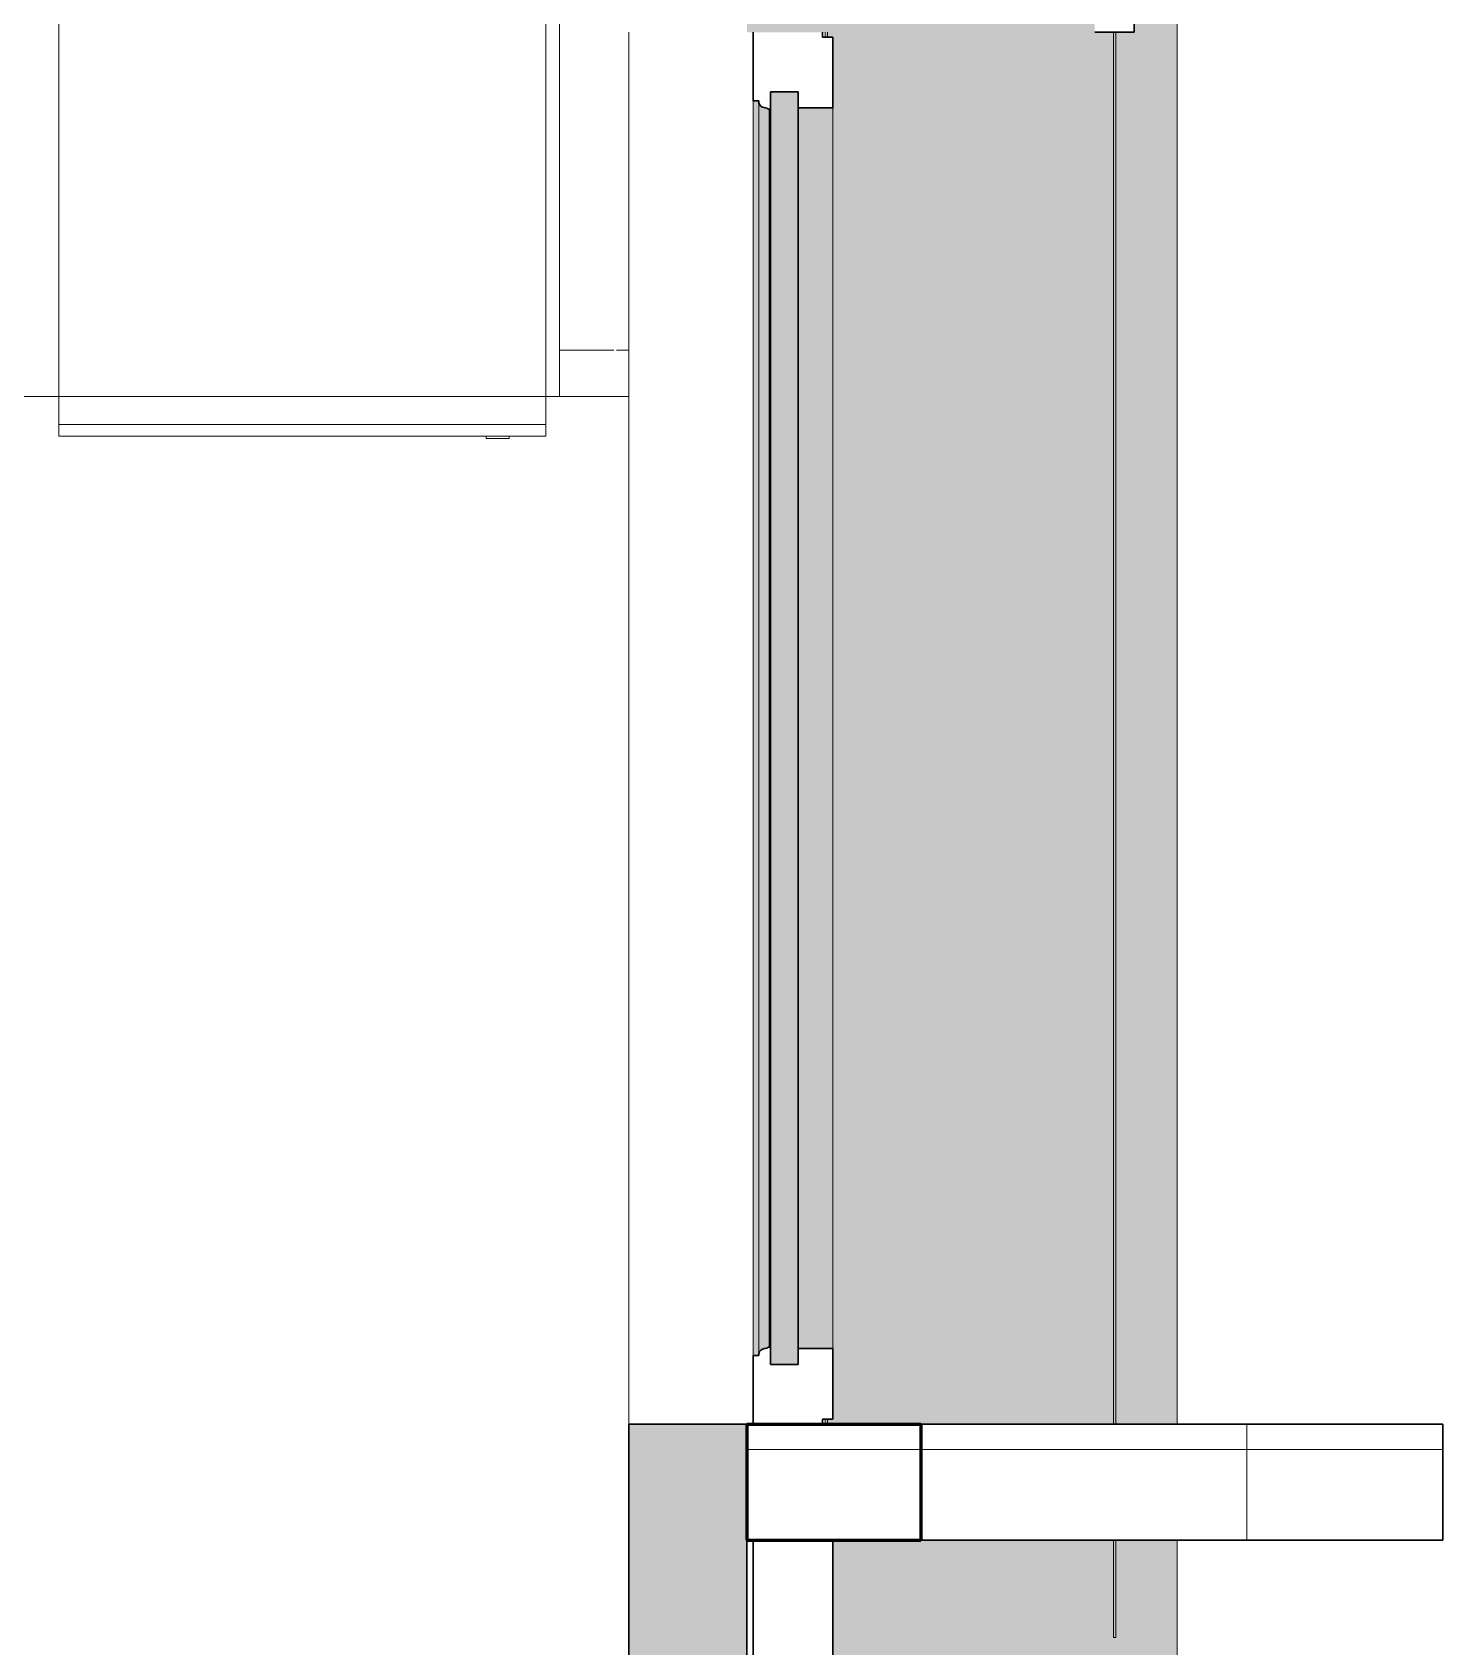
# Model space of a CAD drawing. Header units: millimetres. Extents: x 155927 to 326028, y -36033 to 97293.
# Drawn here: x 230224 to 231441, y 24058 to 25450 of the extents above; entities that cross this region are included whole.
import ezdxf

# ---------------------------------------------------------------- set-up
doc = ezdxf.new("R2010")
doc.units = ezdxf.units.MM
doc.header["$MEASUREMENT"] = 0
for name, color, linetype, lineweight in [('A-GLAZ', 7, 'CONTINUOUS', 9), ('A-GLAZ-CWMG', 7, 'CONTINUOUS', 9), ('A-WALL-PATT', 7, 'CONTINUOUS', 9), ('I-FURN', 8, 'CONTINUOUS', 9), ('I-WALL', 7, 'CONTINUOUS', 9), ('S-COLS-SYMB', 7, 'CONTINUOUS', 70)]:
    doc.layers.add(name, color=color, linetype=linetype, lineweight=lineweight)

msp = doc.modelspace()

# ---------------------------------------------------------------- hatches: boundary and pattern name
at = {"layer": 'A-GLAZ'}
h = msp.add_hatch(color=256, dxfattribs=at)
h.paths.add_polyline_path([(231211.8, 16190.6), (231211.8, 18843.6), (230914.8, 18843.6), (230914.8, 17490.6), (230910.2, 17490.6), (230910.2, 17486.3), (230914.8, 17486.3), (230914.8, 16294.9), (230910.2, 16294.9), (230910.2, 16290.6), (231174.8, 16290.6), (231174.8, 16190.6)], flags=0)
h.paths.add_polyline_path([(230910.2, 18943.6), (231211.8, 18943.6), (231211.8, 21496.6), (230914.8, 21496.6), (230914.8, 20143.6), (230910.2, 20143.6), (230910.2, 20139.3), (230914.8, 20139.3), (230914.8, 18947.9), (230910.2, 18947.9)], flags=0)
h.paths.add_polyline_path([(230910.2, 21596.6), (231211.8, 21596.6), (231211.8, 24149.6), (230914.8, 24149.6), (230914.8, 22796.6), (230910.2, 22796.6), (230910.2, 22792.3), (230914.8, 22792.3), (230914.8, 21600.9), (230910.2, 21600.9)], flags=0)
h.paths.add_polyline_path([(230914.8, 24249.6), (231211.8, 24249.6), (231211.8, 25549.6), (231174.8, 25549.6), (231174.8, 25449.6), (230910.2, 25449.6), (230910.2, 25445.3), (230914.8, 25445.3), (230914.8, 24253.9), (230910.2, 24253.9), (230910.2, 24249.6)], flags=0)
h = msp.add_hatch(color=256, dxfattribs=at)
h.paths.add_polyline_path([(230908.1, 16290.6), (230910.2, 16290.6), (230910.2, 16294.9), (230908.1, 16294.9)], flags=0)
h.paths.add_polyline_path([(230908.1, 17486.3), (230910.2, 17486.3), (230910.2, 17490.6), (230908.1, 17490.6)], flags=0)
h.paths.add_polyline_path([(230908.1, 18943.6), (230910.2, 18943.6), (230910.2, 18947.9), (230908.1, 18947.9)], flags=0)
h.paths.add_polyline_path([(230910.2, 20139.3), (230910.2, 20143.6), (230908.1, 20143.6), (230908.1, 20139.3)], flags=0)
h.paths.add_polyline_path([(230910.2, 21596.6), (230910.2, 21600.9), (230908.1, 21600.9), (230908.1, 21596.6)], flags=0)
h.paths.add_polyline_path([(230910.2, 22792.3), (230910.2, 22796.6), (230908.1, 22796.6), (230908.1, 22792.3)], flags=0)
h.paths.add_polyline_path([(230908.1, 24249.6), (230910.2, 24249.6), (230910.2, 24253.9), (230908.1, 24253.9)], flags=0)
h.paths.add_polyline_path([(230908.1, 25445.3), (230910.2, 25445.3), (230910.2, 25449.6), (230908.1, 25449.6)], flags=0)
for points in [[(230851, 24308.8), (230851, 25390.4), (230846, 25390.4), (230846, 24308.8), (230850.4, 24308.8)], [(230876.4, 24300.8), (230884.9, 24300.8), (230884.9, 25398.4), (230861, 25398.4), (230861, 24300.8)], [(230851, 24310.4), (230853.3, 24313.7), (230855.9, 24315), (230855.9, 25384.6), (230852.2, 25386.4), (230851, 25386.6), (230851, 24312.6)], [(230855.9, 24314.6), (230859.8, 24316), (230859.8, 25383.2), (230855.9, 25384.4), (230855.9, 24314.8)], [(230884.9, 24314.8), (230914.8, 24314.8), (230914.8, 25384.4), (230884.9, 25384.4), (230884.9, 24410.4)], [(230859.8, 24316), (230861, 24316), (230859.8, 24410.4)]]:
    msp.add_hatch(color=256, dxfattribs=at).paths.add_polyline_path(points, flags=0)
at = {"layer": 'A-WALL-PATT'}
h = msp.add_hatch(color=256, dxfattribs=at)
h.paths.add_polyline_path([(231074.8, 8967.6), (231140.8, 8967.6), (231140.5, 13645.6), (230840.8, 13645.6), (230840.8, 9267.6), (231074.8, 9267.6), (231074.8, 9235.4)], flags=0)
h.paths.add_polyline_path([(230840.8, 14969.6), (231140.8, 14969.6), (231140.8, 16290.6), (230840.8, 16290.6), (230840.8, 15037.6)], flags=0)
h.paths.add_polyline_path([(231140.8, 25449.6), (231140.8, 26790.6), (230840.8, 26790.6), (230840.8, 25449.6), (230876.4, 25449.6)], flags=0)
h.paths.add_polyline_path([(231140.8, 28449.6), (231140.8, 34647.6), (230840.8, 34647.6), (230840.8, 28449.6), (230876.4, 28449.6)], flags=0)
for points in [[(230840.8, 24147.6), (230840.8, 24249.6), (230738.8, 24249.6), (230738.8, 24147.6)], [(230840.8, 22898.6), (230840.8, 24147.6), (230738.8, 24147.6), (230738.8, 22898.6)]]:
    msp.add_hatch(color=256, dxfattribs=at).paths.add_polyline_path(points, flags=0)

# ---------------------------------------------------------------- linework, layer by layer
at = {"layer": 'A-GLAZ', "lineweight": 30}
for p, q in [((231174.8, 25449.6), (231174.8, 25549.6)), ((230846, 25449.6), (230846, 25390.4)), ((230905.9, 25445.3), (230905.9, 25449.6)), ((231140.8, 25449.6), (231174.8, 25449.6)), ((230914.8, 25445.3), (230905.9, 25445.3)), ((230914.8, 25384.4), (230914.8, 25445.3)), ((230846, 25390.4), (230851, 25390.4)), ((230851, 25390.4), (230851, 25388.9)), ((230884.9, 25398.4), (230861, 25398.4)), ((230861, 25398.4), (230861, 24300.8)), ((230861, 25383.2), (230861, 25398.4)), ((230861, 25398.4), (230884.9, 25398.4)), ((230884.9, 24300.8), (230884.9, 25398.4)), ((230884.9, 25398.4), (230884.9, 25384.4)), ((230859.8, 25383.2), (230861, 25383.2)), ((230884.9, 25384.4), (230914.8, 25384.4)), ((230851, 24308.8), (230846, 24308.8)), ((230846, 24308.8), (230846, 24249.6)), ((230851, 24310.4), (230851, 24308.8)), ((230861, 24316), (230859.8, 24316)), ((230861, 24300.8), (230861, 24316)), ((230914.8, 24314.8), (230884.9, 24314.8)), ((230884.9, 24314.8), (230884.9, 24300.8)), ((230914.8, 24253.9), (230914.8, 24314.8)), ((230861, 24300.8), (230884.9, 24300.8)), ((230884.9, 24300.8), (230861, 24300.8)), ((231440.8, 24249.6), (230840.8, 24249.6)), ((230846, 24249.6), (230905.9, 24249.6)), ((230905.9, 24249.6), (230905.9, 24253.9)), ((230905.9, 24253.9), (230914.8, 24253.9)), ((231440.8, 24149.6), (231440.8, 24249.6)), ((230840.8, 24149.6), (231440.8, 24149.6)), ((230914.8, 24149.6), (230846, 24149.6)), ((230846, 24149.6), (230846, 22796.6)), ((230914.8, 22796.6), (230914.8, 24149.6))]:
    msp.add_line(p, q, dxfattribs=at)
at = {"layer": 'A-GLAZ'}
for p, q in [((231211.8, 24249.6), (231211.8, 25549.6)), ((230908.1, 25445.3), (230908.1, 25449.6)), ((230910.2, 25445.3), (230910.2, 25449.6)), ((230846, 25390.4), (230846, 24308.8)), ((230851, 25388.9), (230851, 25390.4)), ((230851, 24310.4), (230851, 25388.9)), ((230859.8, 24316), (230859.8, 25383.2)), ((230914.8, 24314.8), (230914.8, 25384.4)), ((230851, 24308.8), (230851, 24310.4)), ((230908.1, 24249.6), (230908.1, 24253.9)), ((230910.2, 24249.6), (230910.2, 24253.9)), ((231211.8, 21596.6), (231211.8, 24149.6))]:
    msp.add_line(p, q, dxfattribs=at)
at = {"layer": 'A-GLAZ', "linetype": 'Continuous'}
for p, q in [((231271.8, 24149.6), (231271.8, 24249.6)), ((230840.8, 24227.6), (231440.8, 24227.6))]:
    msp.add_line(p, q, dxfattribs=at)
at = {"layer": 'A-GLAZ', "lineweight": 30}
for centre, radius, start, end in [((230856.2, 25390), 5.36, 191.9524, 266.5739), ((230855.4, 25377.2), 7.4, 53.4261, 86.5739), ((230856.2, 24309.3), 5.36, 93.4261, 168.0476), ((230855.4, 24322), 7.4, 273.4261, 306.5739)]:
    msp.add_arc(centre, radius, start, end, dxfattribs=at)
at = {"layer": 'A-GLAZ'}
for points, knots in [([(230851, 25388.9), (230851.1, 25388.4), (230851.3, 25387.7), (230851.8, 25386.9), (230852.1, 25386.6), (230852.2, 25386.4)], [0, 0, 0, 0, 0.2, 0.3, 0.4, 0.4, 0.4, 0.4]), ([(230853.3, 25385.5), (230853.5, 25385.4), (230853.9, 25385.1), (230854.7, 25384.8), (230855.4, 25384.7), (230855.9, 25384.6)], [0.6, 0.6, 0.6, 0.6, 0.7, 0.8, 1, 1, 1, 1]), ([(230852.2, 24312.8), (230852.1, 24312.7), (230851.8, 24312.3), (230851.3, 24311.5), (230851.1, 24310.8), (230851, 24310.4)], [-0.4, -0.4, -0.4, -0.4, -0.3, -0.2, 0, 0, 0, 0]), ([(230855.9, 24314.6), (230855.4, 24314.6), (230854.7, 24314.4), (230853.9, 24314.1), (230853.5, 24313.9), (230853.3, 24313.7)], [-1, -1, -1, -1, -0.8, -0.7, -0.6, -0.6, -0.6, -0.6])]:
    msp.add_open_spline(points, degree=3, knots=knots, dxfattribs=at)
for points in [[(230858.6, 25383.9), (230859.1, 25383.7), (230859.5, 25383.5), (230859.8, 25383.2)], [(230859.8, 24316), (230859.5, 24315.8), (230859.1, 24315.5), (230858.6, 24315.3)]]:
    msp.add_open_spline(points, degree=3, dxfattribs=at)
at = {"layer": 'A-GLAZ-CWMG'}
for p, q in [((231156.8, 25182.6), (231156.8, 25449.6)), ((231158.8, 25449.6), (231158.8, 25182.6)), ((231156.8, 24807.6), (231156.8, 25182.6)), ((231158.8, 25182.6), (231158.8, 24807.6)), ((231156.8, 24249.6), (231156.8, 24807.6)), ((231158.8, 24807.6), (231158.8, 24249.6)), ((231156.8, 24065.6), (231156.8, 24149.6)), ((231158.8, 24149.6), (231158.8, 24065.6)), ((231158.8, 24065.6), (231156.8, 24065.6))]:
    msp.add_line(p, q, dxfattribs=at)
at = {"layer": 'I-FURN'}
for p, q in [((230679, 25895.6), (230679, 25175.6)), ((230247.4, 25666.4), (230247.4, 25135.6)), ((230667.4, 25135.6), (230667.4, 25666.4)), ((230679, 25135.6), (230679, 25570.6)), ((230679, 25175.6), (230679, 25135.6)), ((230679, 25175.6), (230726.1, 25175.6)), ((230679, 25175.6), (230726.1, 25175.6)), ((230728.4, 25175.6), (230738.8, 25175.6)), ((230728.4, 25175.6), (230738.8, 25175.6)), ((229139, 25135.6), (230738.8, 25135.6)), ((230738.8, 25135.6), (229139, 25135.6)), ((230247.4, 25135.6), (230247.4, 25111.4)), ((230667.4, 25111.4), (230667.4, 25135.6)), ((230738.8, 25135.6), (230679, 25135.6)), ((230679, 25135.6), (230738.8, 25135.6)), ((230667.4, 25111.4), (230247.4, 25111.4)), ((230247.4, 25111.4), (230247.4, 25101.4)), ((230247.4, 25111.4), (230667.4, 25111.4)), ((230247.4, 25101.4), (230667.4, 25101.4)), ((230615.8, 25101.4), (230615.8, 25099.4)), ((230615.8, 25099.4), (230635.8, 25099.4)), ((230635.8, 25099.4), (230615.8, 25099.4)), ((230635.8, 25099.4), (230635.8, 25101.4)), ((230667.4, 25101.4), (230667.4, 25111.4))]:
    msp.add_line(p, q, dxfattribs=at)
at = {"layer": 'I-WALL'}
msp.add_line((230738.8, 24249.6), (230738.8, 25449.6), dxfattribs=at)
at = {"layer": 'I-WALL', "lineweight": 30}
for p, q in [((230840.8, 24249.6), (230738.8, 24249.6)), ((230738.8, 24249.6), (230738.8, 24147.6)), ((230840.8, 24147.6), (230840.8, 24249.6)), ((230738.8, 24147.6), (230738.8, 22898.6)), ((230840.8, 22898.6), (230840.8, 24147.6))]:
    msp.add_line(p, q, dxfattribs=at)
at = {"layer": 'S-COLS-SYMB', "lineweight": 60}
for p, q in [((230840.8, 24249.6), (230840.8, 24149.6)), ((230840.8, 24249.6), (230990.8, 24249.6)), ((230990.8, 24249.6), (230990.8, 24149.6)), ((230840.8, 24149.6), (230990.8, 24149.6))]:
    msp.add_line(p, q, dxfattribs=at)

doc.saveas('drawing.dxf')
